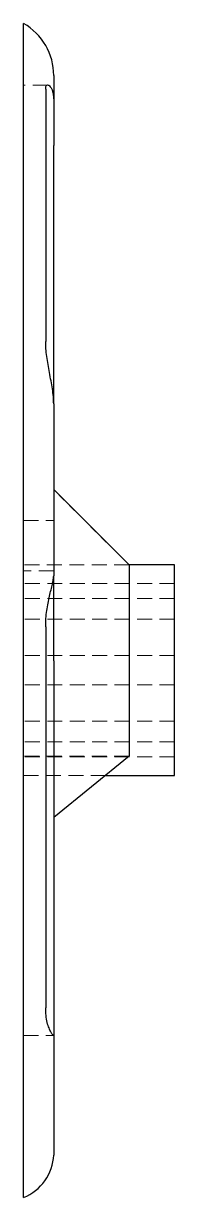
# Model space of a CAD drawing. Header units: millimetres. Extents: x 48 to 229, y 7 to 164.
# Drawn here: x 216.6 to 229.4, y 7 to 107 of the extents above.
import ezdxf

# ---------------------------------------------------------------- set-up
doc = ezdxf.new("R2010")
doc.units = ezdxf.units.MM
doc.linetypes.add('HIDDEN', pattern=[1.905, 1.27, -0.635])

msp = doc.modelspace()

# ---------------------------------------------------------------- linework, layer by layer
at = {"color": 7, "linetype": 'Continuous', "lineweight": 25}
for p, q in [((216.59, 7), (216.59, 107)), ((219.15, 102.56), (219.15, 100.5)), ((218.47, 101.4), (218.47, 79.92)), ((219.15, 100.5), (219.15, 96.6)), ((219.15, 74.59), (219.15, 96.6)), ((219.15, 74.59), (219.15, 59.96)), ((225.56, 60.89), (219.15, 67.3)), ((229.41, 60.89), (225.56, 60.89)), ((225.56, 60.89), (225.56, 44.6)), ((229.41, 51.92), (229.41, 60.89)), ((219.15, 52.71), (219.15, 59.96)), ((218.47, 55.61), (218.47, 23.17)), ((219.15, 52.71), (219.15, 44.86)), ((229.41, 42.94), (229.41, 51.92)), ((219.15, 44.86), (219.15, 22.97)), ((225.56, 44.6), (219.15, 39.37)), ((223.53, 42.94), (229.41, 42.94)), ((219.15, 22.97), (219.15, 20.83)), ((219.15, 20.83), (219.15, 10.62))]:
    msp.add_line(p, q, dxfattribs=at)
at = {"color": 7, "linetype": 'HIDDEN', "lineweight": 18}
for p, q in [((218.64, 101.76), (216.59, 101.76)), ((219.15, 67.3), (225.56, 60.89)), ((216.59, 64.66), (219.15, 64.66)), ((225.56, 60.89), (216.59, 60.89)), ((219.15, 60.39), (216.59, 60.39)), ((229.41, 59.3), (216.59, 59.3)), ((229.41, 58.02), (216.59, 58.02)), ((229.41, 56.25), (216.59, 56.25)), ((229.41, 53.17), (216.59, 53.17)), ((229.41, 50.66), (216.59, 50.66)), ((229.41, 47.58), (216.59, 47.58)), ((229.41, 45.81), (216.59, 45.81)), ((225.56, 44.6), (216.59, 44.6)), ((229.41, 44.54), (216.59, 44.54)), ((216.59, 42.94), (223.53, 42.94)), ((216.59, 20.81), (219.13, 20.81))]:
    msp.add_line(p, q, dxfattribs=at)
at = {"color": 7, "linetype": 'Continuous', "lineweight": 25}
for centre, radius, start, end in [((214.03, 102.56), 5.13, 0, 60), ((215.03, 10.82), 4.13, 292.162, 357.237)]:
    msp.add_arc(centre, radius, start, end, dxfattribs=at)
at = {"color": 7, "linetype": 'HIDDEN', "lineweight": 18}
msp.add_arc((214.03, 102.56), 5.13, 0.0002, 60.0008, dxfattribs=at)
at = {"color": 7, "linetype": 'Continuous', "lineweight": 25}
for points, knots in [([(218.47, 101.4), (218.47, 101.58), (218.5, 101.69), (218.59, 101.76), (218.63, 101.77), (218.71, 101.75), (218.75, 101.73), (218.84, 101.65), (218.88, 101.59), (218.97, 101.45), (219.01, 101.37), (219.07, 101.17), (219.1, 101.06), (219.14, 100.8), (219.15, 100.66), (219.15, 100.5)], [0, 0, 0, 0, 0.25, 0.25, 0.375, 0.375, 0.5, 0.5, 0.625, 0.625, 0.75, 0.75, 0.875, 0.875, 1, 1, 1, 1]), ([(219.15, 74.59), (219.15, 75), (219.11, 75.43), (219.01, 76.11), (218.97, 76.34), (218.88, 76.8), (218.84, 77.03), (218.75, 77.49), (218.71, 77.72), (218.63, 78.18), (218.59, 78.41), (218.53, 78.86), (218.51, 79.08), (218.48, 79.51), (218.47, 79.72), (218.47, 79.92)], [0, 0, 0, 0, 0.25, 0.25, 0.375, 0.375, 0.5, 0.5, 0.625, 0.625, 0.75, 0.75, 0.875, 0.875, 1, 1, 1, 1]), ([(218.47, 55.61), (218.47, 56.09), (218.5, 56.55), (218.59, 57.21), (218.63, 57.42), (218.71, 57.83), (218.75, 58.03), (218.84, 58.41), (218.88, 58.59), (218.97, 58.93), (219.01, 59.09), (219.07, 59.38), (219.1, 59.51), (219.14, 59.76), (219.15, 59.87), (219.15, 59.96)], [0, 0, 0, 0, 0.25, 0.25, 0.375, 0.375, 0.5, 0.5, 0.625, 0.625, 0.75, 0.75, 0.875, 0.875, 1, 1, 1, 1]), ([(219.13, 20.82), (219.13, 20.82), (219.11, 20.81), (219.01, 20.92), (218.87, 21.16), (218.71, 21.53), (218.56, 22.03), (218.48, 22.59), (218.47, 23), (218.47, 23.17)], [0, 0, 0, 0, 0.06419, 0.22568, 0.38176, 0.54165, 0.71076, 0.88539, 1, 1, 1, 1])]:
    msp.add_open_spline(points, degree=3, knots=knots, dxfattribs=at)

doc.saveas('drawing.dxf')
